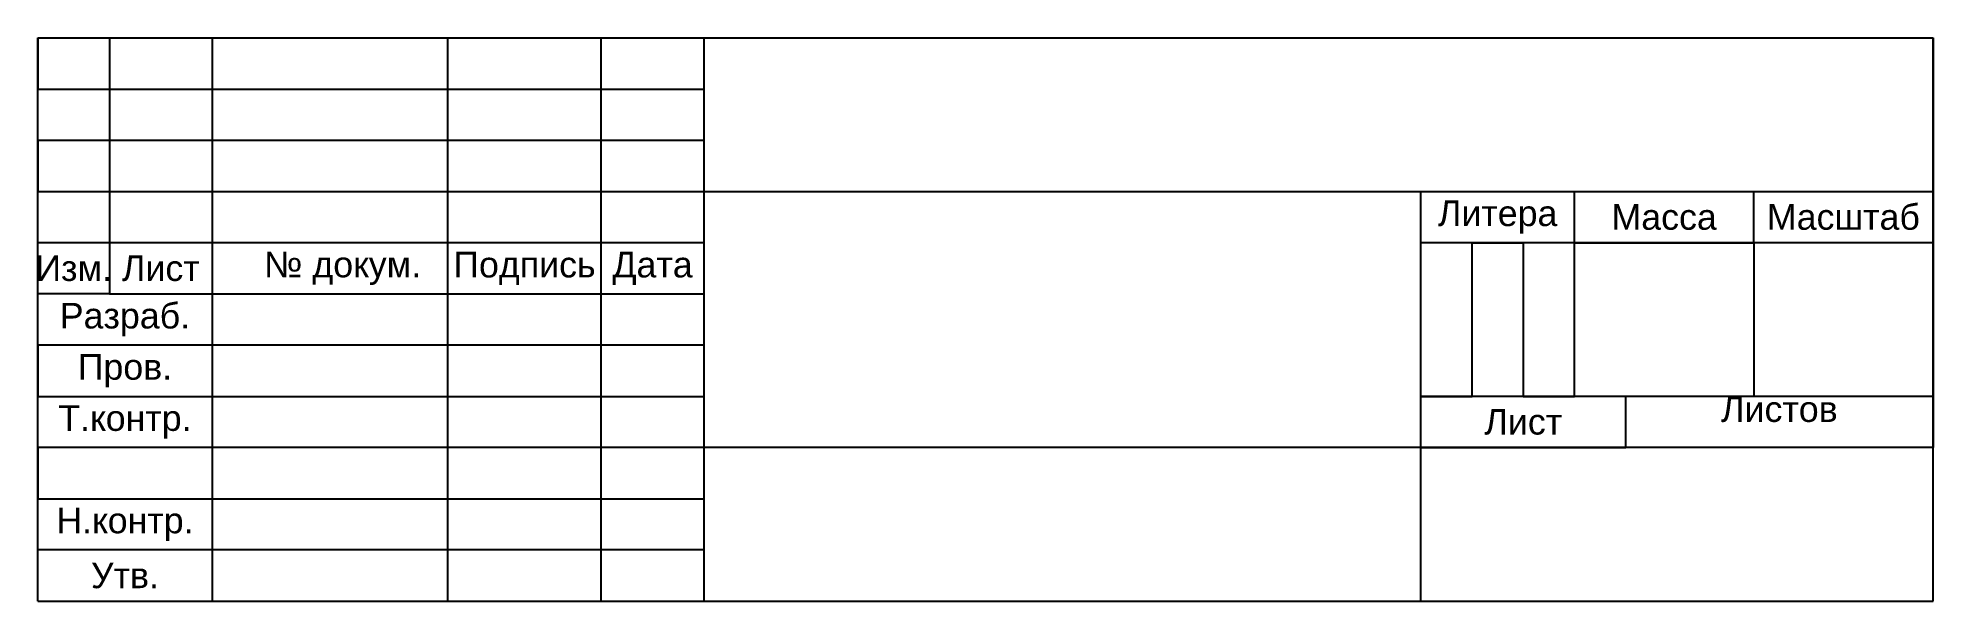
# Model space of a CAD drawing. Header units: millimetres. Extents: x 1513 to 1698, y 1758 to 1813.
import ezdxf

# ---------------------------------------------------------------- set-up
doc = ezdxf.new("R2010")
doc.units = ezdxf.units.MM
doc.styles.get("Standard").update_dxf_attribs({"font": 'arial.ttf'})

msp = doc.modelspace()

# ---------------------------------------------------------------- linework, layer by layer
for p, q in [((1513.31, 1758.18), (1513.31, 1813.18)), ((1513.31, 1813.18), (1698.31, 1813.18)), ((1513.31, 1813.18), (1520.31, 1813.18)), ((1513.31, 1813.18), (1513.31, 1808.18)), ((1520.31, 1813.18), (1520.31, 1788.18)), ((1520.31, 1813.18), (1530.31, 1813.18)), ((1530.31, 1813.18), (1530.31, 1758.18)), ((1530.31, 1813.18), (1553.31, 1813.18)), ((1553.31, 1813.18), (1553.31, 1758.18)), ((1568.31, 1758.18), (1568.31, 1813.18)), ((1568.31, 1813.18), (1578.31, 1813.18)), ((1578.31, 1813.18), (1578.31, 1758.18)), ((1578.31, 1813.18), (1578.31, 1798.18)), ((1698.31, 1758.18), (1698.31, 1813.18)), ((1698.31, 1813.18), (1698.31, 1793.18)), ((1513.31, 1808.18), (1578.31, 1808.18)), ((1578.31, 1808.18), (1578.31, 1803.18)), ((1578.31, 1803.18), (1513.31, 1803.18)), ((1513.31, 1803.18), (1513.31, 1798.18)), ((1513.31, 1798.18), (1578.31, 1798.18)), ((1578.31, 1798.18), (1578.31, 1793.18)), ((1578.31, 1798.18), (1698.31, 1798.18)), ((1648.31, 1758.18), (1648.31, 1798.18)), ((1663.31, 1793.18), (1663.31, 1798.18)), ((1680.81, 1793.18), (1680.81, 1798.18)), ((1698.31, 1798.18), (1698.31, 1773.18)), ((1578.31, 1793.18), (1513.31, 1793.18)), ((1698.31, 1793.18), (1648.31, 1793.18)), ((1653.31, 1778.18), (1653.31, 1793.18)), ((1653.31, 1793.18), (1658.31, 1793.18)), ((1658.31, 1793.18), (1658.31, 1778.18)), ((1663.31, 1778.18), (1663.31, 1793.18)), ((1663.31, 1793.18), (1680.81, 1793.18)), ((1680.81, 1793.18), (1680.81, 1778.18)), ((1698.31, 1793.18), (1698.31, 1778.18)), ((1520.31, 1788.18), (1513.31, 1788.18)), ((1520.31, 1788.18), (1530.31, 1788.18)), ((1530.31, 1788.18), (1578.31, 1788.18)), ((1578.31, 1788.18), (1578.31, 1783.18)), ((1578.31, 1783.18), (1513.31, 1783.18)), ((1513.31, 1783.18), (1513.31, 1778.18)), ((1513.31, 1778.18), (1578.31, 1778.18)), ((1578.31, 1778.18), (1578.31, 1773.18)), ((1698.31, 1778.18), (1648.31, 1778.18)), ((1648.31, 1778.18), (1653.31, 1778.18)), ((1658.31, 1778.18), (1663.31, 1778.18)), ((1668.31, 1773.18), (1668.31, 1778.18)), ((1578.31, 1773.18), (1513.31, 1773.18)), ((1513.31, 1773.18), (1513.31, 1768.18)), ((1698.31, 1773.18), (1578.31, 1773.18)), ((1648.31, 1773.18), (1668.31, 1773.18)), ((1513.31, 1768.18), (1578.31, 1768.18)), ((1578.31, 1768.18), (1578.31, 1763.18)), ((1578.31, 1763.18), (1513.31, 1763.18)), ((1513.31, 1758.18), (1698.31, 1758.18)), ((1553.31, 1758.18), (1568.31, 1758.18)), ((1578.31, 1758.18), (1648.31, 1758.18))]:
    msp.add_line(p, q)

# ---------------------------------------------------------------- texts
at = {"char_height": 2.5}
for s, width, insert, attachment_point in [('Литера', 15, (1655.81, 1795.68), 5), ('Масса ', 17.5, (1672.06, 1795.68), 5), ('Масштаб ', 17.5, (1689.56, 1795.68), 5), ('Изм.', 7, (1516.81, 1790.68), 5), ('Лист', 10, (1525.31, 1790.68), 5), ('\\pxi-3,l4,t4;№^Iдокум.', 23, (1541.81, 1790.68), 5), ('Подпись ', 15, (1560.81, 1790.68), 5), ('Дата', 10, (1573.31, 1790.68), 5), ('Разраб.', 17, (1521.81, 1785.68), 5), ('Пров.', 17, (1521.81, 1780.68), 5), ('\\pxqc;Листов', 30, (1683.31, 1778.18), 2), ('Т.контр.', 17, (1521.81, 1775.68), 5), ('\\pxqc;Лист', 20, (1668.31, 1775.68), 6), ('Н.контр.', 17, (1521.81, 1765.68), 5), ('Утв.', 17, (1521.81, 1760.68), 5)]:
    msp.add_mtext_dynamic_manual_height_columns(s, width=width, gutter_width=12.5, heights=[0], dxfattribs=dict(at, insert=insert, attachment_point=attachment_point))

doc.saveas('drawing.dxf')
